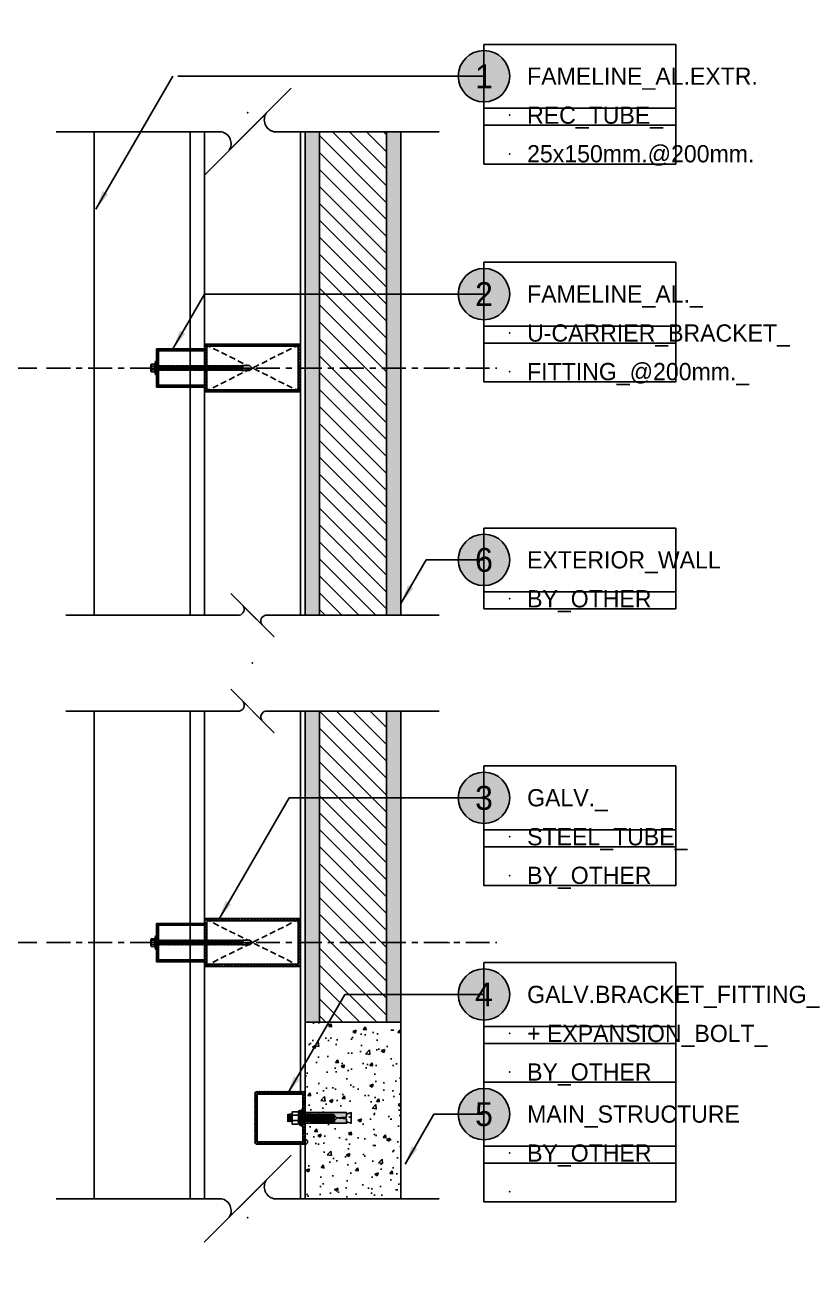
# Model space of a CAD drawing. Header units: millimetres. Extents: x -244126 to 368105, y -173968 to 259060.
# Drawn here: x 155335 to 156146, y 111366 to 112682 of the extents above; entities that cross this region are included whole.
import ezdxf
from ezdxf.enums import TextEntityAlignment as Align
from ezdxf.xclip import XClip

# ---------------------------------------------------------------- set-up
doc = ezdxf.new("R2010")
doc.units = ezdxf.units.MM
doc.header["$MEASUREMENT"] = 0
doc.header["$XCLIPFRAME"] = 0
for name, pattern in [('ACAD_ISO04W100', [30, 24, -3, 0, -3]), ('CENTER', [2, 1.25, -0.25, 0.25, -0.25]), ('HIDDEN', [9.525, 6.35, -3.175]), ('TA_GL_025.00000', [68.75, 25, -6.25, 6.25, -6.25, 25]), ('TA_HL_009.00000', [58.5, 31.95, -26.55])]:
    doc.linetypes.add(name, pattern=pattern)
for name, color, linetype in [('000 - GRID', 8, 'CENTER'), ('000 - H A T C H', 8, 'Continuous'), ('000 - H I D D E N', 7, 'Continuous'), ('000 - L I N E 0.1', 1, 'Continuous'), ('000 - SYMBOL CON', 1, 'Continuous'), ('000 - T E X T', 4, 'Continuous'), ('000 - WIPEOUT', 250, 'Continuous'), ('001 - ASCESSORIES', 1, 'Continuous'), ('002 - STRUCTURAL STEEL', 4, 'Continuous'), ('004 - CONCRETE', 5, 'Continuous')]:
    doc.layers.add(name, color=color, linetype=linetype)
doc.styles.add('BROWALLIA', font='BrowalliaUPC.ttf')
doc.styles.add('CORDIA', font='cordia.shx')
doc.styles.add('TA', font='Cordia New.ttf', dxfattribs={"height": 4.5})
doc.dimstyles.new('DIM E-E', dxfattribs={"dimscale": 2, "dimtxt": 0.18, "dimasz": 0.1, "dimexe": 0.1, "dimexo": 0.1, "dimgap": 0.09, "dimtad": 1, "dimtoh": 1, "dimzin": 0, "dimdsep": 46, "dimtxsty": 'CORDIA', "dimblk": 'OBLIQUE', "dimcen": 0.1, "dimdle": 0.1, "dimclrd": 40, "dimclre": 140, "dimclrt": 3, "dimadec": 0, "dimazin": 0, "dimtfac": 1, "dimtix": 1, "dimtmove": 2, "dimatfit": 3, "dimfxl": 1, "dimtolj": 1, "dimtzin": 0, "dimarcsym": 0})
pattern_1 = [(37.5, (700, 0), (-0.125987, 3.853648), [0, -3.04, 0, -3.4, 0, -3.25]), (7.5, (700, 0), (3.539553, 5.644292), [0, -1.64, 0, -2.74, 0, -1.05]), (327.5, (697.54, 0), (6.228284, 0.011318), [0, -1, 0, -3.6, 0, -4.7]), (317.5, (697.54, 0), (6.012253, 1.75535), [0, -0.5, 0, -2.36, 0, -2.7])]

# ---------------------------------------------------------------- blocks, each defined once
blk = doc.blocks.new('RE_F05')
at = {"color": 8}
for points in [[(493.025, -685.0654), (491.825, -685.0654), (491.825, -687.7654), (491.825, -690.7654), (493.025, -690.7654)], [(493.025, -685.1654), (491.925, -685.1654), (491.925, -687.7654), (491.925, -690.6654), (493.025, -690.6654)]]:
    blk.add_lwpolyline(points, dxfattribs=at)
blk = doc.blocks.new('A$C1CFD20C7')
ref = blk.add_blockref('RE_F05', (-491.5378, 685.7659))
XClip(ref).set_block_clipping_path([(491.5377573464, -685.7648906203), (492.724568442, -684.8118688116)])
blk = doc.blocks.new('*U3179')
at = {"layer": '000 - H A T C H'}
h = blk.add_hatch(dxfattribs=at)
h.set_pattern_fill('AR-SAND', color=8, scale=2)
h.set_pattern_definition(pattern_1)
h.paths.add_polyline_path([(950, 50), (0, 50), (0, 35), (950, 35)])
h = blk.add_hatch(dxfattribs=at)
h.set_pattern_fill('ANSI31', color=8, scale=100)
h.set_pattern_definition([(45, (45531.47, -54237.901), (-8.8388348, 8.8388348), [])])
h.paths.add_polyline_path([(950, -35), (0, -35), (0, 35), (950, 35)])
h = blk.add_hatch(dxfattribs=at)
h.set_pattern_fill('AR-SAND', color=8, scale=2)
h.set_pattern_definition(pattern_1)
h.paths.add_polyline_path([(0, -35), (950, -35), (950, -50), (0, -50)])
at = {"color": 3}
for points in [[(950, 50), (0, 50), (0, 35), (950, 35)], [(0, -35), (950, -35), (950, -50), (0, -50)]]:
    blk.add_lwpolyline(points, close=True, dxfattribs=at)
at = {"color": 2}
blk.add_lwpolyline([(950, -35), (0, -35), (0, 35), (950, 35)], close=True, dxfattribs=at)
blk = doc.blocks.new('000 - CONCRETE_COLUMN_100x200mm.-CUT_VIEW')
at = {"layer": '000 - H A T C H', "transparency": 33554687}
h = blk.add_hatch(dxfattribs=at)
h.set_pattern_fill('AR-CONC', color=8, scale=5)
h.paths.add_polyline_path([(-50, -100), (50, -100), (50, 100), (-50, 100)])
at = {"layer": '004 - CONCRETE'}
blk.add_lwpolyline([(-50, -100), (50, -100), (50, 100), (-50, 100)], close=True, dxfattribs=at)
blk = doc.blocks.new('*U3181')
at = {"color": 250}
blk.add_wipeout([(50, 0), (50, 100), (0, 100), (0, 0)], dxfattribs=at).dxf.layer = '000 - WIPEOUT'
at = {"layer": '000 - H A T C H'}
h = blk.add_hatch(dxfattribs=at)
h.set_pattern_fill('ANSI32', color=256, scale=0.25)
h.set_pattern_definition([(45, (37.5, 87.5), (-1.6838, 1.6838), []), (45, (38.6225, 87.5), (-1.6838, 1.6838), [])])
edge = h.paths.add_edge_path()
edge.add_line((50, 3), (50, 97))
edge.add_arc((47, 97), 3, 0, 90)
edge.add_line((47, 100), (3, 100))
edge.add_arc((3, 97), 3, 90, 180)
edge.add_line((0, 97), (0, 3))
edge.add_arc((3, 3), 3, 180, 270)
edge.add_line((3, 0), (47, 0))
edge.add_arc((47, 3), 3, 270, 360)
edge = h.paths.add_edge_path(flags=16)
edge.add_line((47.7, 4.3), (47.7, 95.7))
edge.add_arc((45.7, 95.7), 2, 0, 90)
edge.add_line((45.7, 97.7), (4.3, 97.7))
edge.add_arc((4.3, 95.7), 2, 90, 180)
edge.add_line((2.3, 95.7), (2.3, 4.3))
edge.add_arc((4.3, 4.3), 2, 180, 270)
edge.add_line((4.3, 2.3), (45.7, 2.3))
edge.add_arc((45.7, 4.3), 2, 270, 360)
at = {"layer": '000 - H I D D E N', "color": 8, "linetype": 'HIDDEN'}
for p, q in [((50, 0), (0, 100)), ((50, 100), (0, 0))]:
    blk.add_line(p, q, dxfattribs=at)
at = {"layer": '002 - STRUCTURAL STEEL', "color": 0}
for points in [[(50, 3), (50, 97, 0.414214), (47, 100), (3, 100, 0.414214), (0, 97), (0, 3, 0.414214), (3, 0), (47, 0, 0.414214)], [(47.7, 4.3), (47.7, 95.7, 0.414214), (45.7, 97.7), (4.3, 97.7, 0.414214), (2.3, 95.7), (2.3, 4.3, 0.414214), (4.3, 2.3), (45.7, 2.3, 0.414214)]]:
    blk.add_lwpolyline(points, format="xyb", close=True, dxfattribs=at)
at = {"layer": 'Defpoints', "color": 250}
blk.add_lwpolyline([(50, 0), (50, 100), (0, 100), (0, 0)], close=True, dxfattribs=at)
blk = doc.blocks.new('*U3201')
at = {"color": 0}
blk.add_wipeout([(0, 100), (-1150, 100), (-1150, 0), (0, 0)], dxfattribs=at).dxf.layer = '000 - WIPEOUT'
at = {"layer": '002 - STRUCTURAL STEEL', "color": 0, "linetype": 'ByBlock'}
blk.add_lwpolyline([(0, 100), (-1150, 100), (-1150, 0), (0, 0)], close=True, dxfattribs=at)
blk = doc.blocks.new('000 - DYNAMIC_ARRAY_ASSCESSORIES_FAMELINE_AL._U45-CARRIER_BRACKET_FITTING_CUT_VIEW@200mm.')
at = {"layer": '000 - H A T C H', "transparency": 33554687}
h = blk.add_hatch(dxfattribs=at)
h.set_pattern_fill('ANSI32', color=8, scale=5)
h.set_pattern_definition([(45, (-154644.599, -113072.0335), (-1.325825215, 1.325825215), []), (45, (-154643.715, -113072.0335), (-1.325825215, 1.325825215), [])])
h.paths.add_polyline_path([(0, -18), (-48, -18), (-48, 18), (0, 18), (0, 20), (-50, 20), (-50, -20), (0, -20)])
at = {"color": 3}
blk.add_lwpolyline([(0, -18), (-48, -18), (-48, 18), (0, 18), (0, 20), (-50, 20), (-50, -20), (0, -20)], close=True, dxfattribs=at)
blk = doc.blocks.new('*U3203')
at = {"color": 3}
blk.add_wipeout([(1.375, -1), (1.184, -0.926), (1.025, -0.794), (0.917, -0.619), (0.871, -0.418), (0.89, -0.214), (0.974, -0.026), (-0.969, -1.969), (-0.885, -1.781), (-0.866, -1.577), (-0.913, -1.378), (-1.021, -1.204), (-1.179, -1.073), (-1.37, -1), (-9.997, -1), (-9.997, 2.4), (10, 2.4), (10, -1)], dxfattribs=at).dxf.layer = '000 - WIPEOUT'
at = {"color": 250}
blk.add_lwpolyline([(10, -1), (10, -1)], dxfattribs=at)
at = {"color": 3}
blk.add_point((0.003, 0.003), dxfattribs=at)
at = {"layer": '000 - SYMBOL CON', "color": 0, "extrusion": (0, 0, -1)}
blk.add_line((2.269, 1.269), (-2.269, -3.269), dxfattribs=at)
at = {"layer": '000 - SYMBOL CON', "color": 0}
for p, q in [((-1.37, -1), (-9.997, -1)), ((1.375, -1), (10, -1))]:
    blk.add_line(p, q, dxfattribs=at)
at = {"layer": '000 - SYMBOL CON', "color": 0, "extrusion": (0, 0, -1)}
for centre, radius, start, end in [((-1.507, -0.376), 0.638, 281.92056, 33.32004), ((1.499, -1.621), 0.634, 101.72715, 213.27285)]:
    blk.add_arc(centre, radius, start, end, dxfattribs=at)
blk = doc.blocks.new('*U3204')
at = {"color": 3}
blk.add_wipeout([(-0.969, 0.031), (0.974, 1.974), (0.89, 1.786), (0.871, 1.582), (0.917, 1.381), (1.025, 1.206), (1.184, 1.074), (1.375, 1), (10, 1), (10, -2.4), (-9.997, -2.4), (-9.997, 1), (-1.37, 1), (-1.179, 0.927), (-1.021, 0.796), (-0.913, 0.622), (-0.866, 0.423), (-0.885, 0.219)], dxfattribs=at).dxf.layer = '000 - WIPEOUT'
at = {"color": 250}
blk.add_lwpolyline([(10, 1), (10, 1)], dxfattribs=at)
at = {"color": 3}
blk.add_point((0.003, 0.003), dxfattribs=at)
at = {"layer": '000 - SYMBOL CON', "color": 0, "extrusion": (0, 0, -1)}
blk.add_line((2.269, 3.269), (-2.269, -1.269), dxfattribs=at)
at = {"layer": '000 - SYMBOL CON', "color": 0}
for p, q in [((-1.37, 1), (-9.997, 1)), ((1.375, 1), (10, 1))]:
    blk.add_line(p, q, dxfattribs=at)
at = {"layer": '000 - SYMBOL CON', "color": 0, "extrusion": (0, 0, -1)}
for centre, radius, start, end in [((-1.507, 1.624), 0.638, 281.92056, 33.32004), ((1.499, 0.379), 0.634, 101.72715, 213.27285)]:
    blk.add_arc(centre, radius, start, end, dxfattribs=at)
blk = doc.blocks.new('000 - DYNAMIC_VIEW_ASSCESSORIES_HEX_HEAD_SELF_DRILLING_SCREW_No.12x100_SIDE_VIEW')
at = {"layer": 'Defpoints', "color": 250, "linetype": 'HIDDEN'}
blk.add_line((0, -9.7), (0, 9.7), dxfattribs=at)
blk.add_wipeout([(0, 2.5), (97, 2.5), (100, 0), (97, -2.5), (0, -2.5), (0, -7), (-1, -7), (-2, -4), (-6, -4), (-6, 4), (-2, 4), (-1, 7), (0, 7)]).dxf.layer = '000 - WIPEOUT'
at = {"layer": '001 - ASCESSORIES', "color": 0}
for p, q in [((-6, 3), (-6, -3)), ((-5.5, 4), (-2, 4)), ((-5.5, 2), (-2, 2)), ((-5.5, -2), (-2, -2)), ((-5.5, -4), (-2, -4))]:
    blk.add_line(p, q, dxfattribs=at)
at = {"layer": '001 - ASCESSORIES', "color": 8}
for p, q in [((90, 2.5), (88.7, -2.5)), ((100, 0), (90, -2.5))]:
    blk.add_line(p, q, dxfattribs=at)
at = {"layer": '001 - ASCESSORIES', "color": 0}
blk.add_lwpolyline([(-1, 7), (0, 7), (0, -7), (-1, -7), (-2, -4), (-2, 4)], close=True, dxfattribs=at)
at = {"layer": '001 - ASCESSORIES', "color": 8}
for points in [[(0, -2.3, -0.091189), (0.2, -2.5), (1.5, 2.5, -0.666667), (0, 2.5)], [(0.2, -2.5, -0.666667), (1.7, -2.5), (3, 2.5, -0.666667), (1.5, 2.5)], [(1.7, -2.5, -0.666667), (3.2, -2.5), (4.5, 2.5, -0.666667), (3, 2.5)], [(3.2, -2.5, -0.666667), (4.7, -2.5), (6, 2.5, -0.666667), (4.5, 2.5)], [(4.7, -2.5, -0.666667), (6.2, -2.5), (7.5, 2.5, -0.666667), (6, 2.5)], [(6.2, -2.5, -0.666667), (7.7, -2.5), (9, 2.5, -0.666667), (7.5, 2.5)], [(7.7, -2.5, -0.666667), (9.2, -2.5), (10.5, 2.5, -0.666667), (9, 2.5)], [(9.2, -2.5, -0.666667), (10.7, -2.5), (12, 2.5, -0.666667), (10.5, 2.5)], [(10.7, -2.5, -0.666667), (12.2, -2.5), (13.5, 2.5, -0.666667), (12, 2.5)], [(12.2, -2.5, -0.666667), (13.7, -2.5), (15, 2.5, -0.666667), (13.5, 2.5)], [(13.7, -2.5, -0.666667), (15.2, -2.5), (16.5, 2.5, -0.666667), (15, 2.5)], [(15.2, -2.5, -0.666667), (16.7, -2.5), (18, 2.5, -0.666667), (16.5, 2.5)], [(16.7, -2.5, -0.666667), (18.2, -2.5), (19.5, 2.5, -0.666667), (18, 2.5)], [(18.2, -2.5, -0.666667), (19.7, -2.5), (21, 2.5, -0.666667), (19.5, 2.5)], [(19.7, -2.5, -0.666667), (21.2, -2.5), (22.5, 2.5, -0.666667), (21, 2.5)], [(21.2, -2.5, -0.666667), (22.7, -2.5), (24, 2.5, -0.666667), (22.5, 2.5)], [(22.7, -2.5, -0.666667), (24.2, -2.5), (25.5, 2.5, -0.666667), (24, 2.5)], [(24.2, -2.5, -0.666667), (25.7, -2.5), (27, 2.5, -0.666667), (25.5, 2.5)], [(25.7, -2.5, -0.666667), (27.2, -2.5), (28.5, 2.5, -0.666667), (27, 2.5)], [(27.2, -2.5, -0.666667), (28.7, -2.5), (30, 2.5, -0.666667), (28.5, 2.5)], [(28.7, -2.5, -0.666667), (30.2, -2.5), (31.5, 2.5, -0.666667), (30, 2.5)], [(30.2, -2.5, -0.666667), (31.7, -2.5), (33, 2.5, -0.666667), (31.5, 2.5)], [(31.7, -2.5, -0.666667), (33.2, -2.5), (34.5, 2.5, -0.666667), (33, 2.5)], [(33.2, -2.5, -0.666667), (34.7, -2.5), (36, 2.5, -0.666667), (34.5, 2.5)], [(34.7, -2.5, -0.666667), (36.2, -2.5), (37.5, 2.5, -0.666667), (36, 2.5)], [(36.2, -2.5, -0.666667), (37.7, -2.5), (39, 2.5, -0.666667), (37.5, 2.5)], [(37.7, -2.5, -0.666667), (39.2, -2.5), (40.5, 2.5, -0.666667), (39, 2.5)], [(39.2, -2.5, -0.666667), (40.7, -2.5), (42, 2.5, -0.666667), (40.5, 2.5)], [(40.7, -2.5, -0.666667), (42.2, -2.5), (43.5, 2.5, -0.666667), (42, 2.5)], [(42.2, -2.5, -0.666667), (43.7, -2.5), (45, 2.5, -0.666667), (43.5, 2.5)], [(43.7, -2.5, -0.666667), (45.2, -2.5), (46.5, 2.5, -0.666667), (45, 2.5)], [(45.2, -2.5, -0.666667), (46.7, -2.5), (48, 2.5, -0.666667), (46.5, 2.5)], [(46.7, -2.5, -0.666667), (48.2, -2.5), (49.5, 2.5, -0.666667), (48, 2.5)], [(48.2, -2.5, -0.666667), (49.7, -2.5), (51, 2.5, -0.666667), (49.5, 2.5)], [(49.7, -2.5, -0.666667), (51.2, -2.5), (52.5, 2.5, -0.666667), (51, 2.5)], [(51.2, -2.5, -0.666667), (52.7, -2.5), (54, 2.5, -0.666667), (52.5, 2.5)], [(52.7, -2.5, -0.666667), (54.2, -2.5), (55.5, 2.5, -0.666667), (54, 2.5)], [(54.2, -2.5, -0.666667), (55.7, -2.5), (57, 2.5, -0.666667), (55.5, 2.5)], [(55.7, -2.5, -0.666667), (57.2, -2.5), (58.5, 2.5, -0.666667), (57, 2.5)], [(57.2, -2.5, -0.666667), (58.7, -2.5), (60, 2.5, -0.666667), (58.5, 2.5)], [(58.7, -2.5, -0.666667), (60.2, -2.5), (61.5, 2.5, -0.666667), (60, 2.5)], [(60.2, -2.5, -0.666667), (61.7, -2.5), (63, 2.5, -0.666667), (61.5, 2.5)], [(61.7, -2.5, -0.666667), (63.2, -2.5), (64.5, 2.5, -0.666667), (63, 2.5)], [(63.2, -2.5, -0.666667), (64.7, -2.5), (66, 2.5, -0.666667), (64.5, 2.5)], [(64.7, -2.5, -0.666667), (66.2, -2.5), (67.5, 2.5, -0.666667), (66, 2.5)], [(66.2, -2.5, -0.666667), (67.7, -2.5), (69, 2.5, -0.666667), (67.5, 2.5)], [(67.7, -2.5, -0.666667), (69.2, -2.5), (70.5, 2.5, -0.666667), (69, 2.5)], [(69.2, -2.5, -0.666667), (70.7, -2.5), (72, 2.5, -0.666667), (70.5, 2.5)], [(70.7, -2.5, -0.666667), (72.2, -2.5), (73.5, 2.5, -0.666667), (72, 2.5)], [(72.2, -2.5, -0.666667), (73.7, -2.5), (75, 2.5, -0.666667), (73.5, 2.5)], [(73.7, -2.5, -0.666667), (75.2, -2.5), (76.5, 2.5, -0.666667), (75, 2.5)], [(75.2, -2.5, -0.666667), (76.7, -2.5), (78, 2.5, -0.666667), (76.5, 2.5)], [(76.7, -2.5, -0.666667), (78.2, -2.5), (79.5, 2.5, -0.666667), (78, 2.5)], [(78.2, -2.5, -0.666667), (79.7, -2.5), (81, 2.5, -0.666667), (79.5, 2.5)], [(79.7, -2.5, -0.666667), (81.2, -2.5), (82.5, 2.5, -0.666667), (81, 2.5)], [(81.2, -2.5, -0.666667), (82.7, -2.5), (84, 2.5, -0.666667), (82.5, 2.5)], [(82.7, -2.5, -0.666667), (84.2, -2.5), (85.5, 2.5, -0.666667), (84, 2.5)], [(84.2, -2.5, -0.666667), (85.7, -2.5), (87, 2.5, -0.666667), (85.5, 2.5)], [(85.7, -2.5, -0.666667), (87.2, -2.5), (88.5, 2.5, -0.666667), (87, 2.5)]]:
    blk.add_lwpolyline(points, format="xyb", dxfattribs=at)
blk.add_lwpolyline([(88.7, -2.5), (97, -2.5), (100, 0), (97, 2.5), (90, 2.5), (90, -2.5)], dxfattribs=at)
at = {"layer": '001 - ASCESSORIES', "color": 0}
for centre, radius, start, end in [((-4.7, 3), 1.25, 126.8699, 233.1301), ((-1.7, 0), 4.25, 151.9275, 208.0725), ((-4.7, -3), 1.25, 126.8699, 233.1301)]:
    blk.add_arc(centre, radius, start, end, dxfattribs=at)
at = {"layer": '001 - ASCESSORIES', "color": 8}
for centre, start, end in [((89.2, 2.8), 202.6199, 337.3801), ((87.9, -2.8), 22.6199, 157.3801)]:
    blk.add_arc(centre, 0.812, start, end, dxfattribs=at)
at = {"layer": 'Defpoints', "color": 250, "linetype": 'HIDDEN'}
blk.add_line((-9.7, 0), (101.9, 0), dxfattribs=at)
blk = doc.blocks.new('*U3226')
at = {"layer": '001 - ASCESSORIES'}
blk.add_blockref('000 - DYNAMIC_VIEW_ASSCESSORIES_HEX_HEAD_SELF_DRILLING_SCREW_No.12x100_SIDE_VIEW', (0, 0), dxfattribs=at)
blk = doc.blocks.new('000 - ARROW FOR SYMBOL')
at = {"layer": '000 - SYMBOL CON', "color": 0, "linetype": 'HIDDEN'}
blk.add_solid([(1.29, 1.57), (0, 0), (0.71, 1.9)], dxfattribs=at)
blk = doc.blocks.new('*U3227')
h = blk.add_hatch(color=250)
h.dxf.hatch_style = 1
edge = h.paths.add_edge_path()
edge.add_arc((0, 0), 2.68, 0, 360)
for p in [(2.68, -4.05), (2.68, -8.11)]:
    blk.add_point(p)
at = {"layer": '000 - SYMBOL CON', "color": 0, "linetype": 'ByBlock'}
for points in [[(0, 0), (-32.48, 0), (-40.5, -13.89)], [(-32.48, 0), (-32.48, 0), (-40.5, -13.89)]]:
    blk.add_lwpolyline(points, dxfattribs=at)
at = {"layer": '000 - SYMBOL CON', "color": 2}
blk.add_circle((0, 0), 2.68, dxfattribs=at)
at = {"layer": 'Defpoints', "color": 250}
blk.add_line((0, -2.68), (0, 2.68), dxfattribs=at)
for points in [[(0, 3.33), (20, 3.33), (20, -3.33), (0, -3.33)], [(0, -3.33), (20, -3.33), (20, -5.11), (0, -5.11)], [(0, -5.11), (20, -5.11), (20, -9.17), (0, -9.17)]]:
    blk.add_lwpolyline(points, close=True, dxfattribs=at)
at = {"layer": '000 - SYMBOL CON', "color": 0}
blk.add_blockref('000 - ARROW FOR SYMBOL', (-40.5, -13.89), dxfattribs=at)
blk.add_blockref('000 - ARROW FOR SYMBOL', (-40.5, -13.89), dxfattribs=at)
at = {"layer": '000 - T E X T', "style": 'BROWALLIA'}
blk.add_attdef('NO.CODE', text='', height=2.5, dxfattribs=at).set_placement((0, 0), align=Align.MIDDLE_CENTER)
at = {"layer": '000 - T E X T', "style": 'TA'}
for tag, p in [('NAME1', (4.5, -0.89)), ('NAME2', (4.5, -4.96)), ('NAME3', (4.5, -8.99))]:
    blk.add_attdef(tag, p, '', height=1.8, dxfattribs=at)
blk = doc.blocks.new('*U3228')
h = blk.add_hatch(color=250)
h.dxf.hatch_style = 1
edge = h.paths.add_edge_path()
edge.add_arc((0, 0), 2.68, 0, 360)
for p in [(2.68, -4.05), (2.68, -8.11)]:
    blk.add_point(p)
at = {"layer": '000 - SYMBOL CON', "color": 0, "linetype": 'ByBlock'}
for points in [[(0, 0), (-29.16, 0), (-32.46, -5.72)], [(-29.16, 0), (-29.16, 0), (-32.46, -5.72)]]:
    blk.add_lwpolyline(points, dxfattribs=at)
at = {"layer": '000 - SYMBOL CON', "color": 2}
blk.add_circle((0, 0), 2.68, dxfattribs=at)
at = {"layer": 'Defpoints', "color": 250}
blk.add_line((0, -2.68), (0, 2.68), dxfattribs=at)
for points in [[(0, 3.33), (20, 3.33), (20, -3.33), (0, -3.33)], [(0, -3.33), (20, -3.33), (20, -5.11), (0, -5.11)], [(0, -5.11), (20, -5.11), (20, -9.17), (0, -9.17)]]:
    blk.add_lwpolyline(points, close=True, dxfattribs=at)
at = {"layer": '000 - SYMBOL CON', "color": 0}
blk.add_blockref('000 - ARROW FOR SYMBOL', (-32.46, -5.72), dxfattribs=at)
blk.add_blockref('000 - ARROW FOR SYMBOL', (-32.46, -5.72), dxfattribs=at)
at = {"layer": '000 - T E X T', "style": 'BROWALLIA'}
blk.add_attdef('NO.CODE', text='', height=2.5, dxfattribs=at).set_placement((0, 0), align=Align.MIDDLE_CENTER)
at = {"layer": '000 - T E X T', "style": 'TA'}
for tag, p in [('NAME1', (4.5, -0.89)), ('NAME2', (4.5, -4.96)), ('NAME3', (4.5, -8.99))]:
    blk.add_attdef(tag, p, '', height=1.8, dxfattribs=at)
blk = doc.blocks.new('*U3229')
h = blk.add_hatch(color=250)
h.dxf.hatch_style = 1
edge = h.paths.add_edge_path()
edge.add_arc((0, 0), 2.68, 0, 360)
for p in [(2.68, -4.05), (2.68, -8.11)]:
    blk.add_point(p)
at = {"layer": '000 - SYMBOL CON', "color": 0, "linetype": 'ByBlock'}
for points in [[(0, 0), (-20.34, 0), (-27.67, -12.69)], [(-20.34, 0), (-20.34, 0), (-27.67, -12.69)]]:
    blk.add_lwpolyline(points, dxfattribs=at)
at = {"layer": '000 - SYMBOL CON', "color": 2}
blk.add_circle((0, 0), 2.68, dxfattribs=at)
at = {"layer": 'Defpoints', "color": 250}
blk.add_line((0, -2.68), (0, 2.68), dxfattribs=at)
for points in [[(0, 3.33), (20, 3.33), (20, -3.33), (0, -3.33)], [(0, -3.33), (20, -3.33), (20, -5.11), (0, -5.11)], [(0, -5.11), (20, -5.11), (20, -9.17), (0, -9.17)]]:
    blk.add_lwpolyline(points, close=True, dxfattribs=at)
at = {"layer": '000 - SYMBOL CON', "color": 0}
blk.add_blockref('000 - ARROW FOR SYMBOL', (-27.67, -12.69), dxfattribs=at)
blk.add_blockref('000 - ARROW FOR SYMBOL', (-27.67, -12.69), dxfattribs=at)
at = {"layer": '000 - T E X T', "style": 'BROWALLIA'}
blk.add_attdef('NO.CODE', text='', height=2.5, dxfattribs=at).set_placement((0, 0), align=Align.MIDDLE_CENTER)
at = {"layer": '000 - T E X T', "style": 'TA'}
for tag, p in [('NAME1', (4.5, -0.89)), ('NAME2', (4.5, -4.96)), ('NAME3', (4.5, -8.99))]:
    blk.add_attdef(tag, p, '', height=1.8, dxfattribs=at)
blk = doc.blocks.new('*U3433')
blk.add_wipeout([(50, 25), (0, 25), (0, -25), (50, -25)]).dxf.layer = '000 - WIPEOUT'
at = {"layer": '000 - H A T C H'}
h = blk.add_hatch(dxfattribs=at)
h.set_pattern_fill('ANSI32', color=256, scale=0.25, angle=-90)
h.set_pattern_definition([(315, (-5514.0305, 23949.0747), (1.68379802, 1.68379802), []), (315, (-5514.0305, 23947.9522), (1.68379802, 1.68379802), [])])
h.paths.add_polyline_path([(0, -25), (2.5, -25), (2.5, 25), (0, 25)])
at = {"layer": '001 - ASCESSORIES', "linetype": 'ByBlock'}
blk.add_lwpolyline([(50, 25), (0, 25), (0, -25), (50, -25)], close=True, dxfattribs=at)
at = {"layer": '001 - ASCESSORIES', "color": 0}
blk.add_lwpolyline([(0, 25), (2.5, 25), (2.5, -25), (0, -25)], close=True, dxfattribs=at)
blk = doc.blocks.new('A$Cb3cae7b0')
at = {"color": 250}
blk.add_wipeout([(-0.0013, 0.0087), (0, 0.0087), (0, -0.0087), (-0.0013, -0.0087)], dxfattribs=at).dxf.layer = '000 - WIPEOUT'
at = {"layer": '000 - H A T C H'}
h = blk.add_hatch(color=250, dxfattribs=at)
h.dxf.hatch_style = 1
h.paths.add_polyline_path([(-0.0042, 0.004), (-0.0045, 0.004), (-0.0045, 0.0039), (-0.0045, 0.0017), (-0.0045, -0.004), (-0.0035, -0.004)])
h = blk.add_hatch(color=250, dxfattribs=at)
h.dxf.hatch_style = 1
h.paths.add_polyline_path([(-0.0028, 0.0072, 0.414214), (-0.0034, 0.0077), (-0.0039, 0.0076, 0.414214), (-0.0044, 0.007), (-0.0032, -0.0072, 0.414214), (-0.0026, -0.0077), (-0.0021, -0.0076, 0.414214), (-0.0016, -0.007)])
h = blk.add_hatch(color=250, dxfattribs=at)
h.dxf.hatch_style = 1
h.paths.add_polyline_path([(-0.0013, 0.004), (-0.0026, 0.004), (-0.0019, -0.004), (-0.0013, -0.004)])
at = {"layer": '001 - ASCESSORIES', "color": 0}
blk.add_lwpolyline([(-0.0013, 0.0087), (0, 0.0087), (0, -0.0087), (-0.0013, -0.0087)], close=True, dxfattribs=at)
blk.add_wipeout([(-0.0109, -0.0064), (-0.0045, -0.0064), (-0.0045, 0.0064), (-0.0109, 0.0064)]).dxf.layer = '000 - WIPEOUT'
for p, q in [((-0.0109, 0.0039), (-0.0109, 0.0053)), ((-0.0109, 0.0039), (-0.0109, 0.0017)), ((-0.0109, 0.0017), (-0.0109, -0.0017)), ((-0.0057, 0.0064), (-0.0098, 0.0064)), ((-0.0098, 0.0028), (-0.0057, 0.0028)), ((-0.0045, 0.0053), (-0.0045, -0.0053)), ((-0.0045, 0.0039), (-0.0045, 0.0053)), ((-0.0045, 0.004), (-0.0042, 0.004)), ((-0.0045, 0.0039), (-0.0045, 0.0017)), ((-0.0045, 0.0017), (-0.0045, -0.0017)), ((-0.0026, 0.004), (-0.0013, 0.004)), ((-0.0109, -0.0017), (-0.0109, -0.0039)), ((-0.0109, -0.0039), (-0.0109, -0.0053)), ((-0.0098, -0.0028), (-0.0057, -0.0028)), ((-0.0057, -0.0064), (-0.0098, -0.0064)), ((-0.0045, -0.0017), (-0.0045, -0.0039)), ((-0.0045, -0.0039), (-0.0045, -0.0053)), ((-0.0045, -0.004), (-0.0035, -0.004)), ((-0.0019, -0.004), (-0.0013, -0.004))]:
    blk.add_line(p, q, dxfattribs=at)
blk.add_lwpolyline([(-0.0039, 0.0076), (-0.0034, 0.0077, -0.414214), (-0.0028, 0.0072), (-0.0016, -0.007, -0.414214), (-0.0021, -0.0076), (-0.0026, -0.0077, -0.414214), (-0.0032, -0.0072), (-0.0044, 0.007, -0.414214)], format="xyb", close=True, dxfattribs=at)
for centre, start, end in [((-0.0098, 0.0053), 90, 180), ((-0.0098, 0.0039), 180, 270), ((-0.0098, 0.0017), 90, 180), ((-0.0057, 0.0053), 0, 90), ((-0.0057, 0.0039), 270, 0), ((-0.0057, 0.0017), 360, 90), ((-0.0098, -0.0017), 180, 270), ((-0.0098, -0.0039), 90, 180), ((-0.0098, -0.0053), 180, 270), ((-0.0057, -0.0017), 270, 0), ((-0.0057, -0.0039), 360, 90), ((-0.0057, -0.0053), 270, 360)]:
    blk.add_arc(centre, 0.00112, start, end, dxfattribs=at)
at = {"layer": 'Defpoints', "color": 250}
blk.add_lwpolyline([(-0.0109, -0.0064), (-0.0045, -0.0064), (-0.0045, 0.0064), (-0.0109, 0.0064)], close=True, dxfattribs=at)
blk = doc.blocks.new('AASSAW')
at = {"layer": '001 - ASCESSORIES', "color": 8}
for p, q in [((0.0006, -0.003), (0, 0.003)), ((0, 0.003), (0, -0.003)), ((0.0012, -0.003), (0.0006, 0.003)), ((0.0018, -0.003), (0.0012, 0.003)), ((0.0024, -0.003), (0.0018, 0.003)), ((0.003, -0.003), (0.0024, 0.003)), ((0.0036, -0.003), (0.003, 0.003)), ((0.0042, -0.003), (0.0036, 0.003)), ((0.0048, -0.003), (0.0042, 0.003)), ((0.0054, -0.003), (0.0048, 0.003)), ((0.006, -0.003), (0.0054, 0.003)), ((0.0066, -0.003), (0.006, 0.003)), ((0.0072, -0.003), (0.0066, 0.003)), ((0.0078, -0.003), (0.0072, 0.003)), ((0.0084, -0.003), (0.0078, 0.003)), ((0.009, -0.003), (0.0084, 0.003)), ((0.0096, -0.003), (0.009, 0.003)), ((0.0102, -0.003), (0.0096, 0.003)), ((0.0108, -0.003), (0.0102, 0.003)), ((0.0114, -0.003), (0.0108, 0.003)), ((0.012, -0.003), (0.0114, 0.003)), ((0.0126, -0.003), (0.012, 0.003)), ((0.0132, -0.003), (0.0126, 0.003)), ((0.0138, -0.003), (0.0132, 0.003)), ((0.0144, -0.003), (0.0138, 0.003)), ((0.015, -0.003), (0.0144, 0.003)), ((0.0156, -0.003), (0.015, 0.003)), ((0.0162, -0.003), (0.0156, 0.003)), ((0.0168, -0.003), (0.0162, 0.003)), ((0.0174, -0.003), (0.0168, 0.003)), ((0.018, -0.003), (0.0174, 0.003)), ((0.0186, -0.003), (0.018, 0.003)), ((0.01861, -0.00306), (0.01801, 0.00294)), ((0.01921, -0.00306), (0.01861, 0.00294)), ((0.01981, -0.00306), (0.01921, 0.00294)), ((0.02041, -0.00306), (0.01981, 0.00294)), ((0.02101, -0.00306), (0.02041, 0.00294)), ((0.02161, -0.00306), (0.02101, 0.00294)), ((0.02221, -0.00306), (0.02161, 0.00294)), ((0.02281, -0.00306), (0.02221, 0.00294)), ((0.02341, -0.00306), (0.02281, 0.00294)), ((0.02401, -0.00306), (0.02341, 0.00294)), ((0.02461, -0.00306), (0.02401, 0.00294)), ((0.02521, -0.00306), (0.02461, 0.00294)), ((0.02581, -0.00306), (0.02521, 0.00294)), ((0.02641, -0.00306), (0.02581, 0.00294)), ((0.02701, -0.00306), (0.02641, 0.00294)), ((0.02761, -0.00306), (0.02701, 0.00294)), ((0.02821, -0.00306), (0.02761, 0.00294)), ((0.02881, -0.00306), (0.02821, 0.00294)), ((0.02941, -0.00306), (0.02881, 0.00294)), ((0.03001, -0.00306), (0.02941, 0.00294)), ((0.03061, -0.00306), (0.03001, 0.00294)), ((0.03121, -0.00306), (0.03061, 0.00294)), ((0.03181, -0.00306), (0.03121, 0.00294)), ((0.03241, -0.00306), (0.03181, 0.00294)), ((0.03301, -0.00306), (0.03241, 0.00294)), ((0.03361, -0.00306), (0.03301, 0.00294)), ((0.03421, -0.00306), (0.03361, 0.00294)), ((0.03481, -0.00306), (0.03421, 0.00294)), ((0.03541, -0.00306), (0.03481, 0.00294)), ((0.03601, -0.00306), (0.03541, 0.00294)), ((0.03661, -0.00306), (0.03601, 0.00294))]:
    blk.add_line(p, q, dxfattribs=at)
for centre, start, end in [((0.0003, 0.003), 180, 0), ((0.0009, 0.003), 180, 0), ((0.0015, 0.003), 180, 0), ((0.0021, 0.003), 180, 0), ((0.0027, 0.003), 180, 0), ((0.0033, 0.003), 180, 0), ((0.0039, 0.003), 180, 0), ((0.0045, 0.003), 180, 0), ((0.0051, 0.003), 180, 0), ((0.0057, 0.003), 180, 0), ((0.0063, 0.003), 180, 0), ((0.0069, 0.003), 180, 0), ((0.0075, 0.003), 180, 0), ((0.0081, 0.003), 180, 0), ((0.0087, 0.003), 180, 0), ((0.0093, 0.003), 180, 0), ((0.0099, 0.003), 180, 0), ((0.0105, 0.003), 180, 0), ((0.0111, 0.003), 180, 0), ((0.0117, 0.003), 180, 0), ((0.0123, 0.003), 180, 0), ((0.0129, 0.003), 180, 0), ((0.0135, 0.003), 180, 0), ((0.0141, 0.003), 180, 0), ((0.0147, 0.003), 180, 0), ((0.0153, 0.003), 180, 0), ((0.0159, 0.003), 180, 0), ((0.0165, 0.003), 180, 0), ((0.0171, 0.003), 180, 0), ((0.0177, 0.003), 180, 0), ((0.01831, 0.00294), 180, 0), ((0.01891, 0.00294), 180, 0), ((0.01951, 0.00294), 180, 0), ((0.02011, 0.00294), 180, 0), ((0.02071, 0.00294), 180, 0), ((0.02131, 0.00294), 180, 0), ((0.02191, 0.00294), 180, 0), ((0.02251, 0.00294), 180, 0), ((0.02311, 0.00294), 180, 0), ((0.02371, 0.00294), 180, 0), ((0.02431, 0.00294), 180, 0), ((0.02491, 0.00294), 180, 0), ((0.02551, 0.00294), 180, 0), ((0.02611, 0.00294), 180, 0), ((0.02671, 0.00294), 180, 0), ((0.02731, 0.00294), 180, 0), ((0.02791, 0.00294), 180, 0), ((0.02851, 0.00294), 180, 0), ((0.02911, 0.00294), 180, 0), ((0.02971, 0.00294), 180, 0), ((0.03031, 0.00294), 180, 0), ((0.03091, 0.00294), 180, 0), ((0.03151, 0.00294), 180, 0), ((0.03211, 0.00294), 180, 0), ((0.03271, 0.00294), 180, 0), ((0.03331, 0.00294), 180, 0), ((0.03391, 0.00294), 180, 0), ((0.03451, 0.00294), 180, 0), ((0.03511, 0.00294), 180, 0), ((0.03571, 0.00294), 180, 0), ((0.0003, -0.003), 0, 180), ((0.0009, -0.003), 0, 180), ((0.0015, -0.003), 0, 180), ((0.0021, -0.003), 0, 180), ((0.0027, -0.003), 0, 180), ((0.0033, -0.003), 0, 180), ((0.0039, -0.003), 0, 180), ((0.0045, -0.003), 0, 180), ((0.0051, -0.003), 0, 180), ((0.0057, -0.003), 0, 180), ((0.0063, -0.003), 0, 180), ((0.0069, -0.003), 0, 180), ((0.0075, -0.003), 0, 180), ((0.0081, -0.003), 0, 180), ((0.0087, -0.003), 0, 180), ((0.0093, -0.003), 0, 180), ((0.0099, -0.003), 0, 180), ((0.0105, -0.003), 0, 180), ((0.0111, -0.003), 0, 180), ((0.0117, -0.003), 0, 180), ((0.0123, -0.003), 0, 180), ((0.0129, -0.003), 0, 180), ((0.0135, -0.003), 0, 180), ((0.0141, -0.003), 0, 180), ((0.0147, -0.003), 0, 180), ((0.0153, -0.003), 0, 180), ((0.0159, -0.003), 0, 180), ((0.0165, -0.003), 0, 180), ((0.0171, -0.003), 0, 180), ((0.0177, -0.003), 0, 180), ((0.0183, -0.003), 0, 180), ((0.01831, -0.00306), 0, 180), ((0.01891, -0.00306), 0, 180), ((0.01951, -0.00306), 0, 180), ((0.02011, -0.00306), 0, 180), ((0.02071, -0.00306), 0, 180), ((0.02131, -0.00306), 0, 180), ((0.02191, -0.00306), 0, 180), ((0.02251, -0.00306), 0, 180), ((0.02311, -0.00306), 0, 180), ((0.02371, -0.00306), 0, 180), ((0.02431, -0.00306), 0, 180), ((0.02491, -0.00306), 0, 180), ((0.02551, -0.00306), 0, 180), ((0.02611, -0.00306), 0, 180), ((0.02671, -0.00306), 0, 180), ((0.02731, -0.00306), 0, 180), ((0.02791, -0.00306), 0, 180), ((0.02851, -0.00306), 0, 180), ((0.02911, -0.00306), 0, 180), ((0.02971, -0.00306), 0, 180), ((0.03031, -0.00306), 0, 180), ((0.03091, -0.00306), 0, 180), ((0.03151, -0.00306), 0, 180), ((0.03211, -0.00306), 0, 180), ((0.03271, -0.00306), 0, 180), ((0.03331, -0.00306), 0, 180), ((0.03391, -0.00306), 0, 180), ((0.03451, -0.00306), 0, 180), ((0.03511, -0.00306), 0, 180), ((0.03571, -0.00306), 0, 180), ((0.03631, -0.00306), 0, 180)]:
    blk.add_arc(centre, 0.0003, start, end, dxfattribs=at)
blk = doc.blocks.new('A$C3e261610')
at = {"layer": '001 - ASCESSORIES'}
h = blk.add_hatch(color=0, dxfattribs=at)
h.dxf.hatch_style = 1
h.paths.add_polyline_path([(0.0433, 0.0056), (0, 0.0056), (0, -0.0056), (0.0433, -0.0056), (0.0433, -0.0009), (0.0324, 0, -1), (0.0276, 0, -1), (0.0324, 0), (0.0433, 0.0009)])
h.paths.add_polyline_path([(0.022, -0.0009, -0.414214), (0.0224, -0.0028), (0.022, -0.0033, -0.414214), (0.0201, -0.0037), (0.0136, 0.0009, -0.414214), (0.0132, 0.0028), (0.0136, 0.0033, -0.414214), (0.0155, 0.0037)], flags=16)
at = {"layer": '000 - L I N E 0.1', "color": 0}
blk.add_lwpolyline([(0.0433, -0.0009), (0.0433, -0.0056), (0, -0.0056), (0, 0.0056), (0.0433, 0.0056), (0.0433, 0.0009), (0.0324, 0)], close=True, dxfattribs=at)
blk.add_lwpolyline([(0.022, -0.0009), (0.0155, 0.0037, 0.414214), (0.0136, 0.0033), (0.0132, 0.0028, 0.414214), (0.0136, 0.0009), (0.0201, -0.0037, 0.414214), (0.022, -0.0033), (0.0224, -0.0028, 0.414214)], format="xyb", close=True, dxfattribs=at)
blk.add_lwpolyline([(0.0433, 0.004), (0.0481, 0.0056), (0.0481, -0.0056), (0.0433, -0.004)], dxfattribs=at)
blk.add_circle((0.03, 0), 0.0024, dxfattribs=at)
at = {"layer": '001 - ASCESSORIES', "color": 0, "xscale": 1.333330000035251, "yscale": 1.333330000035251, "zscale": 1.333330000035251}
blk.add_blockref('AASSAW', (-0.0182, 0.0001), dxfattribs=at)
blk = doc.blocks.new('*U3230')
at = {"color": 0, "xscale": 1000, "yscale": 1000, "zscale": 1000}
blk.add_blockref('A$C3e261610', (0, 0), dxfattribs=at)
at = {"layer": '001 - ASCESSORIES', "color": 0, "xscale": 1000, "yscale": 1000, "zscale": 1000}
blk.add_blockref('A$Cb3cae7b0', (-2.5, 0), dxfattribs=at)
blk = doc.blocks.new('*U3190')
at = {"layer": '001 - ASCESSORIES'}
for centre in [(0, 0), (5, 0), (10, 0), (15, 0), (20, 0), (25, 0), (30, 0), (35, 0), (40, 0), (45, 0), (50, 0), (55, 0), (60, 0), (65, 0), (70, 0), (75, 0), (80, 0), (85, 0), (90, 0), (95, 0)]:
    blk.add_circle(centre, 5, dxfattribs=at)
blk = doc.blocks.new('*U3231')
h = blk.add_hatch(color=250)
h.dxf.hatch_style = 1
edge = h.paths.add_edge_path()
edge.add_arc((0, 0), 2.68, 0, 360)
for p in [(2.68, -4.05), (2.68, -8.11)]:
    blk.add_point(p)
at = {"layer": '000 - SYMBOL CON', "color": 0, "linetype": 'ByBlock'}
for points in [[(0, 0), (-14.51, 0), (-20.54, -10.44)], [(-14.51, 0), (-14.51, 0), (-20.54, -10.44)]]:
    blk.add_lwpolyline(points, dxfattribs=at)
at = {"layer": '000 - SYMBOL CON', "color": 2}
blk.add_circle((0, 0), 2.68, dxfattribs=at)
at = {"layer": 'Defpoints', "color": 250}
blk.add_line((0, -2.68), (0, 2.68), dxfattribs=at)
for points in [[(0, 3.33), (20, 3.33), (20, -3.33), (0, -3.33)], [(0, -3.33), (20, -3.33), (20, -5.11), (0, -5.11)], [(0, -5.11), (20, -5.11), (20, -9.17), (0, -9.17)]]:
    blk.add_lwpolyline(points, close=True, dxfattribs=at)
at = {"layer": '000 - SYMBOL CON', "color": 0}
blk.add_blockref('000 - ARROW FOR SYMBOL', (-20.54, -10.44), dxfattribs=at)
blk.add_blockref('000 - ARROW FOR SYMBOL', (-20.54, -10.44), dxfattribs=at)
at = {"layer": '000 - T E X T', "style": 'BROWALLIA'}
blk.add_attdef('NO.CODE', text='', height=2.5, dxfattribs=at).set_placement((0, 0), align=Align.MIDDLE_CENTER)
at = {"layer": '000 - T E X T', "style": 'TA'}
for tag, p in [('NAME1', (4.5, -0.89)), ('NAME2', (4.5, -4.96)), ('NAME3', (4.5, -8.99))]:
    blk.add_attdef(tag, p, '', height=1.8, dxfattribs=at)
blk = doc.blocks.new('*U3232')
h = blk.add_hatch(color=250)
h.dxf.hatch_style = 1
edge = h.paths.add_edge_path()
edge.add_arc((0, 0), 2.68, 0, 360)
blk.add_point((2.68, -4.05))
at = {"layer": '000 - SYMBOL CON', "color": 0, "linetype": 'ByBlock'}
for points in [[(0, 0), (-6.03, 0), (-8.66, -4.55)], [(-6.03, 0), (-6.03, 0), (-8.66, -4.55)]]:
    blk.add_lwpolyline(points, dxfattribs=at)
at = {"layer": '000 - SYMBOL CON', "color": 2}
blk.add_circle((0, 0), 2.68, dxfattribs=at)
at = {"layer": 'Defpoints', "color": 250}
blk.add_line((0, -2.68), (0, 2.68), dxfattribs=at)
for points in [[(0, 3.33), (20, 3.33), (20, -3.33), (0, -3.33)], [(0, -3.33), (20, -3.33), (20, -5.11), (0, -5.11)]]:
    blk.add_lwpolyline(points, close=True, dxfattribs=at)
at = {"layer": '000 - SYMBOL CON', "color": 0}
blk.add_blockref('000 - ARROW FOR SYMBOL', (-8.66, -4.55), dxfattribs=at)
blk.add_blockref('000 - ARROW FOR SYMBOL', (-8.66, -4.55), dxfattribs=at)
at = {"layer": '000 - T E X T', "style": 'BROWALLIA'}
blk.add_attdef('NO.CODE', text='', height=2.5, dxfattribs=at).set_placement((0, 0), align=Align.MIDDLE_CENTER)
at = {"layer": '000 - T E X T', "style": 'TA'}
for tag, p in [('NAME1', (4.5, -0.89)), ('NAME2', (4.5, -4.96))]:
    blk.add_attdef(tag, p, '', height=1.8, dxfattribs=at)
blk = doc.blocks.new('*U3233')
h = blk.add_hatch(color=250)
h.dxf.hatch_style = 1
edge = h.paths.add_edge_path()
edge.add_arc((0, 0), 2.68, 0, 360)
for p in [(2.68, -4.05), (2.68, -8.11)]:
    blk.add_point(p)
at = {"layer": '000 - SYMBOL CON', "color": 0, "linetype": 'ByBlock'}
for points in [[(0, 0), (-5.22, 0), (-8.23, -5.22)], [(-5.22, 0), (-5.22, 0), (-8.23, -5.22)]]:
    blk.add_lwpolyline(points, dxfattribs=at)
at = {"layer": '000 - SYMBOL CON', "color": 2}
blk.add_circle((0, 0), 2.68, dxfattribs=at)
at = {"layer": 'Defpoints', "color": 250}
blk.add_line((0, -2.68), (0, 2.68), dxfattribs=at)
for points in [[(0, 3.33), (20, 3.33), (20, -3.33), (0, -3.33)], [(0, -3.33), (20, -3.33), (20, -5.11), (0, -5.11)], [(0, -5.11), (20, -5.11), (20, -9.17), (0, -9.17)]]:
    blk.add_lwpolyline(points, close=True, dxfattribs=at)
at = {"layer": '000 - SYMBOL CON', "color": 0}
blk.add_blockref('000 - ARROW FOR SYMBOL', (-8.23, -5.22), dxfattribs=at)
blk.add_blockref('000 - ARROW FOR SYMBOL', (-8.23, -5.22), dxfattribs=at)
at = {"layer": '000 - T E X T', "style": 'BROWALLIA'}
blk.add_attdef('NO.CODE', text='', height=2.5, dxfattribs=at).set_placement((0, 0), align=Align.MIDDLE_CENTER)
at = {"layer": '000 - T E X T', "style": 'TA'}
for tag, p in [('NAME1', (4.5, -0.89)), ('NAME2', (4.5, -4.96)), ('NAME3', (4.5, -8.99))]:
    blk.add_attdef(tag, p, '', height=1.8, dxfattribs=at)
blk = doc.blocks.new('*U3197')
at = {"color": 3}
blk.add_point((0, -370), dxfattribs=at)
at = {"layer": '000 - GRID', "color": 0, "linetype": 'ByBlock'}
blk.add_line((0, 50), (0, -420), dxfattribs=at)
at = {"layer": '000 - GRID', "color": 0}
blk.add_point((0, 0), dxfattribs=at)
at = {"style": 'TA', "flags": 1}
blk.add_attdef('LOCATION', (6, 6), '', height=4.5, dxfattribs=at)
blk = doc.blocks.new('A$C61A14B6B')
at = {"color": 0}
blk.add_line((2.52, -5.46), (-2.52, -10.5), dxfattribs=at)
for centre, radius, start, end in [((0.69, -6.31), 0.709, 191.9206, 303.32), ((-0.69, -9.65), 0.704, 11.7272, 123.2728)]:
    blk.add_arc(centre, radius, start, end, dxfattribs=at)
blk = doc.blocks.new('*U3234')
blk.add_wipeout([(0.98, -5.97), (-0.96, -4.03), (-0.87, -4.26), (-0.87, -4.51), (-0.97, -4.73), (-1.14, -4.91), (-1.37, -5), (-19.5, -5), (-19.48, 5), (-1.37, 5), (-1.14, 5.09), (-0.97, 5.26), (-0.87, 5.49), (-0.87, 5.74), (-0.96, 5.97), (0.98, 4.03), (0.89, 4.26), (0.89, 4.51), (0.99, 4.73), (1.16, 4.91), (1.39, 5), (19.5, 5), (19.5, -5), (1.39, -5), (1.16, -5.09), (0.99, -5.26), (0.89, -5.49), (0.89, -5.74)]).dxf.layer = '000 - WIPEOUT'
at = {"color": 0}
for p, q in [((-19.48, 5), (-1.36, 5)), ((1.38, 5), (19.5, 5)), ((-1.36, -5), (-19.48, -5)), ((19.5, -5), (1.38, -5))]:
    blk.add_line(p, q, dxfattribs=at)
blk.add_point((0, 0))
blk.add_point((0, 0))
blk.add_point((0, 0))
at = {"color": 0, "xscale": 0.9, "yscale": 0.9, "zscale": 0.9}
for p, rotation in [((7.19, 5), 270), ((-7.17, -5), 90)]:
    blk.add_blockref('A$C61A14B6B', p, dxfattribs=dict(at, rotation=rotation))
blk = doc.blocks.new('_Oblique')
at = {"color": 0, "linetype": 'ByBlock', "lineweight": -2}
blk.add_line((-0.5, -0.5), (0.5, 0.5), dxfattribs=at)
blk = doc.blocks.new('*D3235')
at = {"color": 40, "lineweight": -2, "transparency": 16777216}
blk.add_line((155317.4, 112333.9), (155317.4, 111713.9), dxfattribs=at)
at = {"color": 140, "linetype": 'ACAD_ISO04W100', "lineweight": -2, "transparency": 16777216}
for p, q in [((155347.4, 112323.9), (155307.4, 112323.9)), ((155347.4, 111723.9), (155307.4, 111723.9))]:
    blk.add_line(p, q, dxfattribs=at)
at = {"layer": 'Defpoints', "color": 0, "transparency": 16777216}
for p in [(155357.4, 112323.9), (155317.4, 111723.9), (155357.4, 111723.9)]:
    blk.add_point(p, dxfattribs=at)
at = {"color": 40, "lineweight": -2, "transparency": 16777216, "xscale": 10, "yscale": 10, "zscale": 10}
for p, rotation in [((155317.4, 112323.9), 90), ((155317.4, 111723.9), 270)]:
    blk.add_blockref('_Oblique', p, dxfattribs=dict(at, rotation=rotation))
at = {"color": 3, "transparency": 16777216, "insert": (155298.6, 112023.9), "char_height": 18, "attachment_point": 5, "rotation": 90, "style": 'CORDIA'}
blk.add_mtext('\\A1;NOM.SPAN_LENGTH <= 2000.00', dxfattribs=at)

msp = doc.modelspace()

# ---------------------------------------------------------------- hatches: boundary and pattern name
at = {"layer": '000 - H A T C H', "transparency": 33554687}
h = msp.add_hatch(dxfattribs=at)
h.set_pattern_fill('DASH', color=8, scale=50, angle=45)
h.set_pattern_definition([(45, (-18.2477, -1708.7304), (0, 8.83883476), [6.25, -6.25])])
h.paths.add_polyline_path([(155522.44178, 111440.69986), (155622.44178, 111440.69986), (155622.44178, 112590.69986), (155522.44178, 112590.69986)])

# ---------------------------------------------------------------- block references
at = {"xscale": 1000.000000005433, "yscale": 1000.000000005433, "zscale": 1000.000000005433}
msp.add_blockref('A$C1CFD20C7', (155616.84956, 115328.26111), dxfattribs=at)
at = {"color": 2, "xscale": -1, "rotation": 90}
msp.add_blockref('*U3201', (155507.44178, 111440.69986), dxfattribs=at)
at = {"layer": '000 - T E X T', "color": 2, "linetype": 'TA_HL_009.00000', "ltscale": 2.5, "xscale": 10, "yscale": 10, "zscale": 10}
msp.add_blockref('*U3232', (155814.04665, 112123.52028), dxfattribs=at).add_auto_attribs({'NAME1': 'EXTERIOR_WALL', 'NAME2': 'BY_OTHER', 'NO.CODE': '6'})

# ---------------------------------------------------------------- dimensions: what is measured, and where the dimension line sits
at = {"color": 3}
dim = msp.add_linear_dim(base=(155317.44178, 111723.92491), p1=(155357.44178, 112323.92491), p2=(155357.44178, 111723.92491), angle=90, text='NOM.SPAN_LENGTH <= 2000.00', dimstyle='DIM E-E', override={"dimscale": 100}, dxfattribs=at)
dim.commit()
dim.dimension.update_dxf_attribs({"geometry": '*D3235', "text_midpoint": (155298.58464, 112023.92491)})

# ---------------------------------------------------------------- next in the draw order: block references
at = {"color": 2, "xscale": -1, "rotation": 90}
msp.add_blockref('*U3201', (155622.44178, 111440.69986), dxfattribs=at)

# ---------------------------------------------------------------- next in the draw order: linework, layer by layer
at = {"color": 3}
msp.add_lwpolyline([(155627.44178, 111515.69986), (155577.44178, 111515.69986), (155577.44178, 111565.69986), (155627.44178, 111565.69986)], dxfattribs=at)

# ---------------------------------------------------------------- next in the draw order: block references
at = {"color": 4, "rotation": 270}
msp.add_blockref('*U3179', (155677.44178, 112590.69986), dxfattribs=at)
at = {"color": 3}
for name, p in [('000 - DYNAMIC_ARRAY_ASSCESSORIES_FAMELINE_AL._U45-CARRIER_BRACKET_FITTING_CUT_VIEW@200mm.', (155522.44178, 112323.92491)), ('000 - CONCRETE_COLUMN_100x200mm.-CUT_VIEW', (155677.44178, 111540.69986))]:
    msp.add_blockref(name, p, dxfattribs=at)
at = {"layer": '000 - T E X T', "color": 2, "linetype": 'TA_HL_009.00000', "ltscale": 2.5, "xscale": 10, "yscale": 10, "zscale": 10}
for name, p, values in [('*U3228', (155814.04665, 112401.08519), {'NAME1': 'FAMELINE_AL._', 'NAME2': 'U-CARRIER_BRACKET_', 'NAME3': 'FITTING_@200mm._', 'NO.CODE': '2'}), ('*U3229', (155814.04665, 111875.01089), {'NAME1': 'GALV._', 'NAME2': 'STEEL_TUBE_', 'NAME3': 'BY_OTHER', 'NO.CODE': '3'})]:
    msp.add_blockref(name, p, dxfattribs=at).add_auto_attribs(values)
at = {"layer": '001 - ASCESSORIES', "color": 1, "xscale": 0.5, "yscale": 0.5, "zscale": 0.5}
msp.add_blockref('*U3190', (155577.44178, 111565.69986), dxfattribs=at)
for p, rotation in [((155577.44178, 111515.69986), 90), ((155627.44178, 111515.69986), 180)]:
    msp.add_blockref('*U3190', p, dxfattribs=dict(at, rotation=rotation))

# ---------------------------------------------------------------- next in the draw order: block references
at = {"color": 2, "xscale": 10, "yscale": 10, "zscale": 10}
msp.add_blockref('*U3234', (155572.44178, 112015.69986), dxfattribs=at)
at = {"color": 2, "xscale": -1}
msp.add_blockref('*U3433', (155627.44178, 111540.69986), dxfattribs=at)
at = {"layer": '000 - SYMBOL CON', "color": 2, "xscale": 20, "yscale": 20, "zscale": 20}
for name, p in [('*U3203', (155567.44178, 112590.69986)), ('*U3204', (155567.44178, 111436.38468))]:
    msp.add_blockref(name, p, dxfattribs=at)
at = {"layer": '002 - STRUCTURAL STEEL', "color": 4, "xscale": -1, "rotation": 90}
for p in [(155622.44178, 112348.92491), (155622.44178, 111748.92491)]:
    msp.add_blockref('*U3181', p, dxfattribs=at)

# ---------------------------------------------------------------- next in the draw order: block references
at = {"color": 3}
msp.add_blockref('000 - DYNAMIC_ARRAY_ASSCESSORIES_FAMELINE_AL._U45-CARRIER_BRACKET_FITTING_CUT_VIEW@200mm.', (155522.44178, 111723.92491), dxfattribs=at)
at = {"layer": '000 - T E X T', "color": 2, "linetype": 'TA_HL_009.00000', "ltscale": 2.5, "xscale": 10, "yscale": 10, "zscale": 10}
for name, p, values in [('*U3227', (155814.04665, 112628.59128), {'NAME1': 'FAMELINE_AL.EXTR.', 'NAME2': 'REC_TUBE_', 'NAME3': '25x150mm.@200mm.', 'NO.CODE': '1'}), ('*U3231', (155814.04665, 111669.62526), {'NAME1': 'GALV.BRACKET_FITTING_', 'NAME2': '+ EXPANSION_BOLT_', 'NAME3': 'BY_OTHER', 'NO.CODE': '4'}), ('*U3233', (155814.04665, 111544.69258), {'NAME1': 'MAIN_STRUCTURE', 'NAME2': 'BY_OTHER', 'NO.CODE': '5'})]:
    msp.add_blockref(name, p, dxfattribs=at).add_auto_attribs(values)
at = {"layer": '001 - ASCESSORIES'}
for name, p in [('*U3226', (155472.44178, 112323.92491)), ('*U3230', (155627.44178, 111540.69986))]:
    msp.add_blockref(name, p, dxfattribs=at)

# ---------------------------------------------------------------- next in the draw order: block references
at = {"layer": '000 - GRID', "linetype": 'TA_GL_025.00000', "rotation": 90}
msp.add_blockref('*U3197', (155407.44178, 112323.92491), dxfattribs=at)
at = {"layer": '001 - ASCESSORIES'}
msp.add_blockref('*U3226', (155472.44178, 111723.92491), dxfattribs=at)

# ---------------------------------------------------------------- next in the draw order: block references
at = {"layer": '000 - GRID', "linetype": 'TA_GL_025.00000', "rotation": 90}
msp.add_blockref('*U3197', (155407.44178, 111723.92491), dxfattribs=at)

doc.saveas('drawing.dxf')
